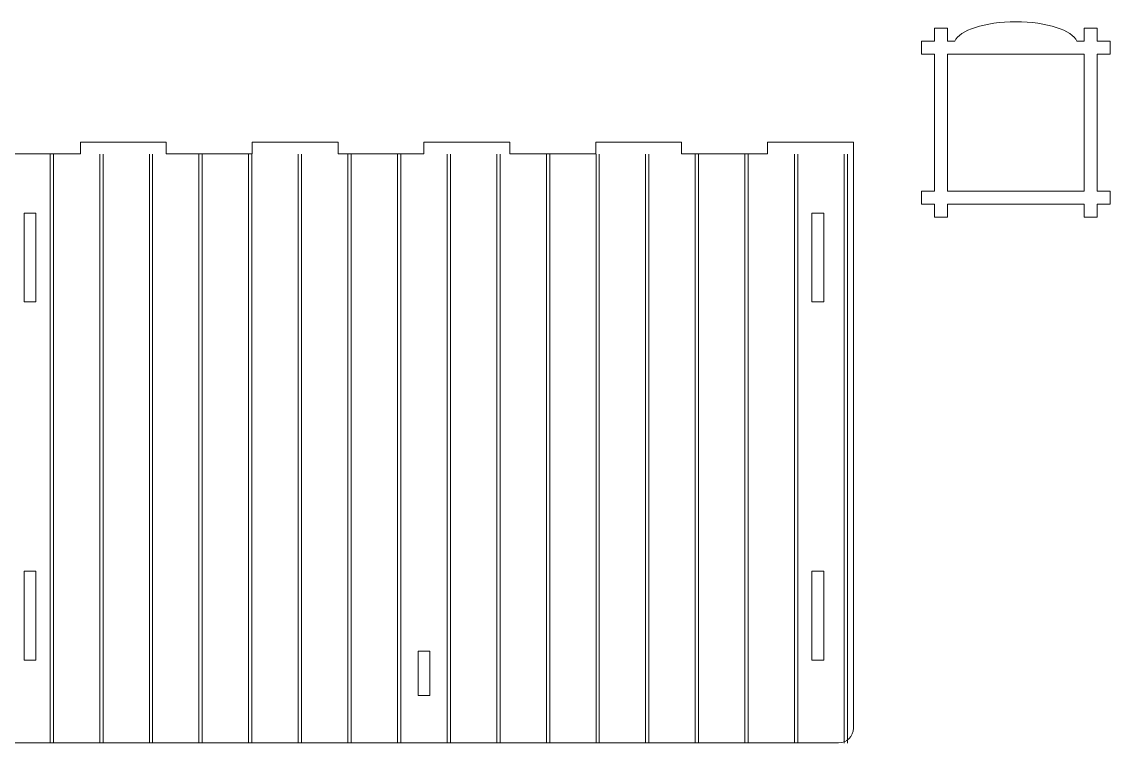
# Model space of a CAD drawing. Header units: centimetres. Extents: x -194 to -71, y -132 to -32.
# Drawn here: x -117.92 to -81.17, y -131.59 to -107.23 of the extents above; entities that cross this region are included whole.
import ezdxf

# ---------------------------------------------------------------- set-up
doc = ezdxf.new("R2010")
doc.units = ezdxf.units.CM
doc.header["$MEASUREMENT"] = 0
doc.layers.add('Layer 1', color=7, linetype='Continuous')

msp = doc.modelspace()

# ---------------------------------------------------------------- linework, layer by layer
at = {"layer": 'Layer 1', "color": 250, "lineweight": 9}
for points, knots in [([(-87.54956, -107.88574), (-87.54956, -107.88574), (-87.10981, -107.88574), (-87.10981, -107.88574), (-87.10981, -107.88574), (-87.10981, -107.88574), (-87.10981, -107.44602), (-87.10981, -107.44602), (-87.10981, -107.44602), (-87.10981, -107.44602), (-86.67007, -107.44602), (-86.67007, -107.44602), (-86.67007, -107.44602), (-86.67007, -107.44602), (-86.67007, -107.88574), (-86.67007, -107.88574), (-86.67007, -107.88574), (-86.67007, -107.88574), (-86.42507, -107.88574), (-86.42507, -107.88574), (-86.42507, -107.88574), (-86.26915, -107.51206), (-85.40463, -107.22613), (-84.36144, -107.22613), (-84.36144, -107.22613), (-83.31825, -107.22613), (-82.45373, -107.51206), (-82.29781, -107.88574), (-82.29781, -107.88574), (-82.29781, -107.88574), (-82.05281, -107.88574), (-82.05281, -107.88574), (-82.05281, -107.88574), (-82.05281, -107.88574), (-82.05281, -107.44602), (-82.05281, -107.44602), (-82.05281, -107.44602), (-82.05281, -107.44602), (-81.61307, -107.44602), (-81.61307, -107.44602), (-81.61307, -107.44602), (-81.61307, -107.44602), (-81.61307, -107.88574), (-81.61307, -107.88574), (-81.61307, -107.88574), (-81.61307, -107.88574), (-81.17334, -107.88574), (-81.17334, -107.88574), (-81.17334, -107.88574), (-81.17334, -107.88574), (-81.17334, -108.32548), (-81.17334, -108.32548), (-81.17334, -108.32548), (-81.17334, -108.32548), (-81.61307, -108.32548), (-81.61307, -108.32548), (-81.61307, -108.32548), (-81.61307, -108.32548), (-81.61307, -112.94274), (-81.61307, -112.94274), (-81.61307, -112.94274), (-81.61307, -112.94274), (-81.17334, -112.94274), (-81.17334, -112.94274), (-81.17334, -112.94274), (-81.17334, -112.94274), (-81.17334, -113.38248), (-81.17334, -113.38248), (-81.17334, -113.38248), (-81.17334, -113.38248), (-81.61307, -113.38248), (-81.61307, -113.38248), (-81.61307, -113.38248), (-81.61307, -113.38248), (-81.61307, -113.82224), (-81.61307, -113.82224), (-81.61307, -113.82224), (-81.61307, -113.82224), (-82.05281, -113.82224), (-82.05281, -113.82224), (-82.05281, -113.82224), (-82.05281, -113.82224), (-82.05281, -113.38248), (-82.05281, -113.38248), (-82.05281, -113.38248), (-82.05281, -113.38248), (-86.67007, -113.38248), (-86.67007, -113.38248), (-86.67007, -113.38248), (-86.67007, -113.38248), (-86.67007, -113.82224), (-86.67007, -113.82224), (-86.67007, -113.82224), (-86.67007, -113.82224), (-87.10981, -113.82224), (-87.10981, -113.82224), (-87.10981, -113.82224), (-87.10981, -113.82224), (-87.10981, -113.38248), (-87.10981, -113.38248), (-87.10981, -113.38248), (-87.10981, -113.38248), (-87.54956, -113.38248), (-87.54956, -113.38248), (-87.54956, -113.38248), (-87.54956, -113.38248), (-87.54956, -112.94274), (-87.54956, -112.94274), (-87.54956, -112.94274), (-87.54956, -112.94274), (-87.10981, -112.94274), (-87.10981, -112.94274), (-87.10981, -112.94274), (-87.10981, -112.94274), (-87.10981, -108.32548), (-87.10981, -108.32548), (-87.10981, -108.32548), (-87.10981, -108.32548), (-87.54956, -108.32548), (-87.54956, -108.32548), (-87.54956, -108.32548), (-87.54956, -108.32548), (-87.54956, -107.88574), (-87.54956, -107.88574)], [0, 0, 0, 0, 0.03125, 0.03125, 0.03125, 0.03125, 0.0625, 0.0625, 0.0625, 0.0625, 0.09375, 0.09375, 0.09375, 0.09375, 0.125, 0.125, 0.125, 0.125, 0.15625, 0.15625, 0.15625, 0.15625, 0.1875, 0.1875, 0.1875, 0.1875, 0.21875, 0.21875, 0.21875, 0.21875, 0.25, 0.25, 0.25, 0.25, 0.28125, 0.28125, 0.28125, 0.28125, 0.3125, 0.3125, 0.3125, 0.3125, 0.34375, 0.34375, 0.34375, 0.34375, 0.375, 0.375, 0.375, 0.375, 0.40625, 0.40625, 0.40625, 0.40625, 0.4375, 0.4375, 0.4375, 0.4375, 0.46875, 0.46875, 0.46875, 0.46875, 0.5, 0.5, 0.5, 0.5, 0.53125, 0.53125, 0.53125, 0.53125, 0.5625, 0.5625, 0.5625, 0.5625, 0.59375, 0.59375, 0.59375, 0.59375, 0.625, 0.625, 0.625, 0.625, 0.65625, 0.65625, 0.65625, 0.65625, 0.6875, 0.6875, 0.6875, 0.6875, 0.71875, 0.71875, 0.71875, 0.71875, 0.75, 0.75, 0.75, 0.75, 0.78125, 0.78125, 0.78125, 0.78125, 0.8125, 0.8125, 0.8125, 0.8125, 0.84375, 0.84375, 0.84375, 0.84375, 0.875, 0.875, 0.875, 0.875, 0.90625, 0.90625, 0.90625, 0.90625, 0.9375, 0.9375, 0.9375, 0.9375, 1, 1, 1, 1]), ([(-82.05281, -108.32548), (-82.05281, -108.32548), (-86.67007, -108.32548), (-86.67007, -108.32548), (-86.67007, -108.32548), (-86.67007, -108.32548), (-86.67007, -112.94274), (-86.67007, -112.94274), (-86.67007, -112.94274), (-86.67007, -112.94274), (-82.05281, -112.94274), (-82.05281, -112.94274), (-82.05281, -112.94274), (-82.05281, -112.94274), (-82.05281, -108.32548), (-82.05281, -108.32548)], [0, 0, 0, 0, 0.2, 0.2, 0.2, 0.2, 0.4, 0.4, 0.4, 0.4, 0.6, 0.6, 0.6, 0.6, 1, 1, 1, 1]), ([(-92.74335, -111.6874), (-92.74335, -111.6874), (-95.64335, -111.6874), (-95.64335, -111.6874), (-95.64335, -111.6874), (-95.64335, -111.6874), (-95.64335, -111.2874), (-95.64335, -111.2874), (-95.64335, -111.2874), (-95.64335, -111.2874), (-98.54335, -111.2874), (-98.54335, -111.2874), (-98.54335, -111.2874), (-98.54335, -111.2874), (-98.54335, -111.6874), (-98.54335, -111.6874), (-98.54335, -111.6874), (-98.54335, -111.6874), (-101.44335, -111.6874), (-101.44335, -111.6874), (-101.44335, -111.6874), (-101.44335, -111.6874), (-101.44335, -111.2874), (-101.44335, -111.2874), (-101.44335, -111.2874), (-101.44335, -111.2874), (-104.34335, -111.2874), (-104.34335, -111.2874), (-104.34335, -111.2874), (-104.34335, -111.2874), (-104.34335, -111.6874), (-104.34335, -111.6874), (-104.34335, -111.6874), (-104.34335, -111.6874), (-107.24335, -111.6874), (-107.24335, -111.6874), (-107.24335, -111.6874), (-107.24335, -111.6874), (-107.24335, -111.2874), (-107.24335, -111.2874), (-107.24335, -111.2874), (-107.24335, -111.2874), (-110.14335, -111.2874), (-110.14335, -111.2874), (-110.14335, -111.2874), (-110.14335, -111.2874), (-110.14335, -111.6874), (-110.14335, -111.6874), (-110.14335, -111.6874), (-110.14335, -111.6874), (-113.04335, -111.6874), (-113.04335, -111.6874), (-113.04335, -111.6874), (-113.04335, -111.6874), (-113.04335, -111.2874), (-113.04335, -111.2874), (-113.04335, -111.2874), (-113.04335, -111.2874), (-115.94335, -111.2874), (-115.94335, -111.2874), (-115.94335, -111.2874), (-115.94335, -111.2874), (-115.94335, -111.6874), (-115.94335, -111.6874), (-115.94335, -111.6874), (-115.94335, -111.6874), (-118.84334, -111.6874), (-118.84334, -111.6874), (-118.84334, -111.6874), (-118.84334, -111.6874), (-118.84334, -131.07929), (-118.84334, -131.07929), (-118.84334, -131.07929), (-118.84334, -131.35429), (-118.61835, -131.5793), (-118.34335, -131.5793), (-118.34335, -131.5793), (-118.34335, -131.5793), (-90.34334, -131.5793), (-90.34334, -131.5793), (-90.34334, -131.5793), (-90.06834, -131.5793), (-89.84335, -131.35429), (-89.84335, -131.07929), (-89.84335, -131.07929), (-89.84335, -131.07929), (-89.84335, -111.6874), (-89.84335, -111.6874), (-89.84335, -111.6874), (-89.84335, -111.6874), (-89.84335, -111.2874), (-89.84335, -111.2874), (-89.84335, -111.2874), (-89.84335, -111.2874), (-92.74335, -111.2874), (-92.74335, -111.2874), (-92.74335, -111.2874), (-92.74335, -111.2874), (-92.74335, -111.6874), (-92.74335, -111.6874)], [0, 0, 0, 0, 0.03846154, 0.03846154, 0.03846154, 0.03846154, 0.07692308, 0.07692308, 0.07692308, 0.07692308, 0.11538462, 0.11538462, 0.11538462, 0.11538462, 0.15384615, 0.15384615, 0.15384615, 0.15384615, 0.19230769, 0.19230769, 0.19230769, 0.19230769, 0.23076923, 0.23076923, 0.23076923, 0.23076923, 0.26923077, 0.26923077, 0.26923077, 0.26923077, 0.30769231, 0.30769231, 0.30769231, 0.30769231, 0.34615385, 0.34615385, 0.34615385, 0.34615385, 0.38461538, 0.38461538, 0.38461538, 0.38461538, 0.42307692, 0.42307692, 0.42307692, 0.42307692, 0.46153846, 0.46153846, 0.46153846, 0.46153846, 0.5, 0.5, 0.5, 0.5, 0.53846154, 0.53846154, 0.53846154, 0.53846154, 0.57692308, 0.57692308, 0.57692308, 0.57692308, 0.61538462, 0.61538462, 0.61538462, 0.61538462, 0.65384615, 0.65384615, 0.65384615, 0.65384615, 0.69230769, 0.69230769, 0.69230769, 0.69230769, 0.73076923, 0.73076923, 0.73076923, 0.73076923, 0.76923077, 0.76923077, 0.76923077, 0.76923077, 0.80769231, 0.80769231, 0.80769231, 0.80769231, 0.84615385, 0.84615385, 0.84615385, 0.84615385, 0.88461538, 0.88461538, 0.88461538, 0.88461538, 0.92307692, 0.92307692, 0.92307692, 0.92307692, 1, 1, 1, 1]), ([(-117.44335, -113.6874), (-117.44335, -113.6874), (-117.84335, -113.6874), (-117.84335, -113.6874), (-117.84335, -113.6874), (-117.84335, -113.6874), (-117.84335, -116.6874), (-117.84335, -116.6874), (-117.84335, -116.6874), (-117.84335, -116.6874), (-117.44335, -116.6874), (-117.44335, -116.6874), (-117.44335, -116.6874), (-117.44335, -116.6874), (-117.44335, -113.6874), (-117.44335, -113.6874)], [0, 0, 0, 0, 0.2, 0.2, 0.2, 0.2, 0.4, 0.4, 0.4, 0.4, 0.6, 0.6, 0.6, 0.6, 1, 1, 1, 1]), ([(-90.84334, -113.6874), (-90.84334, -113.6874), (-91.24334, -113.6874), (-91.24334, -113.6874), (-91.24334, -113.6874), (-91.24334, -113.6874), (-91.24334, -116.6874), (-91.24334, -116.6874), (-91.24334, -116.6874), (-91.24334, -116.6874), (-90.84334, -116.6874), (-90.84334, -116.6874), (-90.84334, -116.6874), (-90.84334, -116.6874), (-90.84334, -113.6874), (-90.84334, -113.6874)], [0, 0, 0, 0, 0.2, 0.2, 0.2, 0.2, 0.4, 0.4, 0.4, 0.4, 0.6, 0.6, 0.6, 0.6, 1, 1, 1, 1]), ([(-117.44335, -125.7793), (-117.44335, -125.7793), (-117.84335, -125.7793), (-117.84335, -125.7793), (-117.84335, -125.7793), (-117.84335, -125.7793), (-117.84335, -128.7793), (-117.84335, -128.7793), (-117.84335, -128.7793), (-117.84335, -128.7793), (-117.44335, -128.7793), (-117.44335, -128.7793), (-117.44335, -128.7793), (-117.44335, -128.7793), (-117.44335, -125.7793), (-117.44335, -125.7793)], [0, 0, 0, 0, 0.2, 0.2, 0.2, 0.2, 0.4, 0.4, 0.4, 0.4, 0.6, 0.6, 0.6, 0.6, 1, 1, 1, 1]), ([(-90.84334, -125.7793), (-90.84334, -125.7793), (-91.24334, -125.7793), (-91.24334, -125.7793), (-91.24334, -125.7793), (-91.24334, -125.7793), (-91.24334, -128.7793), (-91.24334, -128.7793), (-91.24334, -128.7793), (-91.24334, -128.7793), (-90.84334, -128.7793), (-90.84334, -128.7793), (-90.84334, -128.7793), (-90.84334, -128.7793), (-90.84334, -125.7793), (-90.84334, -125.7793)], [0, 0, 0, 0, 0.2, 0.2, 0.2, 0.2, 0.4, 0.4, 0.4, 0.4, 0.6, 0.6, 0.6, 0.6, 1, 1, 1, 1]), ([(-104.14334, -128.4793), (-104.14334, -128.4793), (-104.54334, -128.4793), (-104.54334, -128.4793), (-104.54334, -128.4793), (-104.54334, -128.4793), (-104.54334, -129.9793), (-104.54334, -129.9793), (-104.54334, -129.9793), (-104.54334, -129.9793), (-104.14334, -129.9793), (-104.14334, -129.9793), (-104.14334, -129.9793), (-104.14334, -129.9793), (-104.14334, -128.4793), (-104.14334, -128.4793)], [0, 0, 0, 0, 0.2, 0.2, 0.2, 0.2, 0.4, 0.4, 0.4, 0.4, 0.6, 0.6, 0.6, 0.6, 1, 1, 1, 1])]:
    msp.add_open_spline(points, degree=3, knots=knots, dxfattribs=at)
at = {"layer": 'Layer 1', "color": 242, "lineweight": 20}
for points in [[(-116.96619, -111.69638), (-116.96619, -111.69638), (-116.96619, -131.58828), (-116.96619, -131.58828)], [(-116.85448, -111.69638), (-116.85448, -111.69638), (-116.85448, -131.58828), (-116.85448, -131.58828)], [(-115.29059, -111.69638), (-115.29059, -111.69638), (-115.29059, -131.58828), (-115.29059, -131.58828)], [(-115.17888, -111.69638), (-115.17888, -111.69638), (-115.17888, -131.58828), (-115.17888, -131.58828)], [(-113.61499, -111.69638), (-113.61499, -111.69638), (-113.61499, -131.58828), (-113.61499, -131.58828)], [(-113.50329, -111.69638), (-113.50329, -111.69638), (-113.50329, -131.58828), (-113.50329, -131.58828)], [(-111.9394, -111.69638), (-111.9394, -111.69638), (-111.9394, -131.58828), (-111.9394, -131.58828)], [(-111.82769, -111.69638), (-111.82769, -111.69638), (-111.82769, -131.58828), (-111.82769, -131.58828)], [(-110.2638, -111.69638), (-110.2638, -111.69638), (-110.2638, -131.58828), (-110.2638, -131.58828)], [(-110.15209, -111.69638), (-110.15209, -111.69638), (-110.15209, -131.58828), (-110.15209, -131.58828)], [(-108.5882, -111.69638), (-108.5882, -111.69638), (-108.5882, -131.58828), (-108.5882, -131.58828)], [(-108.47649, -111.69638), (-108.47649, -111.69638), (-108.47649, -131.58828), (-108.47649, -131.58828)], [(-106.9126, -111.69638), (-106.9126, -111.69638), (-106.9126, -131.58828), (-106.9126, -131.58828)], [(-106.80089, -111.69638), (-106.80089, -111.69638), (-106.80089, -131.58828), (-106.80089, -131.58828)], [(-105.237, -111.69638), (-105.237, -111.69638), (-105.237, -131.58828), (-105.237, -131.58828)], [(-105.1253, -111.69638), (-105.1253, -111.69638), (-105.1253, -131.58828), (-105.1253, -131.58828)], [(-103.5614, -111.69638), (-103.5614, -111.69638), (-103.5614, -131.58828), (-103.5614, -131.58828)], [(-103.4497, -111.69638), (-103.4497, -111.69638), (-103.4497, -131.58828), (-103.4497, -131.58828)], [(-101.88581, -111.69638), (-101.88581, -111.69638), (-101.88581, -131.58828), (-101.88581, -131.58828)], [(-101.7741, -111.69638), (-101.7741, -111.69638), (-101.7741, -131.58828), (-101.7741, -131.58828)], [(-100.21021, -111.69638), (-100.21021, -111.69638), (-100.21021, -131.58828), (-100.21021, -131.58828)], [(-100.0985, -111.69638), (-100.0985, -111.69638), (-100.0985, -131.58828), (-100.0985, -131.58828)], [(-98.53461, -111.69638), (-98.53461, -111.69638), (-98.53461, -131.58828), (-98.53461, -131.58828)], [(-98.4229, -111.69638), (-98.4229, -111.69638), (-98.4229, -131.58828), (-98.4229, -131.58828)], [(-96.85901, -111.69638), (-96.85901, -111.69638), (-96.85901, -131.58828), (-96.85901, -131.58828)], [(-96.74731, -111.69638), (-96.74731, -111.69638), (-96.74731, -131.58828), (-96.74731, -131.58828)], [(-95.18341, -111.69638), (-95.18341, -111.69638), (-95.18341, -131.58828), (-95.18341, -131.58828)], [(-95.07171, -111.69638), (-95.07171, -111.69638), (-95.07171, -131.58828), (-95.07171, -131.58828)], [(-93.50782, -111.69638), (-93.50782, -111.69638), (-93.50782, -131.58828), (-93.50782, -131.58828)], [(-93.39611, -111.69638), (-93.39611, -111.69638), (-93.39611, -131.58828), (-93.39611, -131.58828)], [(-91.83222, -111.69638), (-91.83222, -111.69638), (-91.83222, -131.58828), (-91.83222, -131.58828)], [(-91.72051, -111.69638), (-91.72051, -111.69638), (-91.72051, -131.58828), (-91.72051, -131.58828)], [(-90.15662, -111.69638), (-90.15662, -111.69638), (-90.15662, -131.58828), (-90.15662, -131.58828)], [(-90.04491, -111.69638), (-90.04491, -111.69638), (-90.04491, -131.58828), (-90.04491, -131.58828)]]:
    msp.add_open_spline(points, degree=3, dxfattribs=at)

doc.saveas('drawing.dxf')
